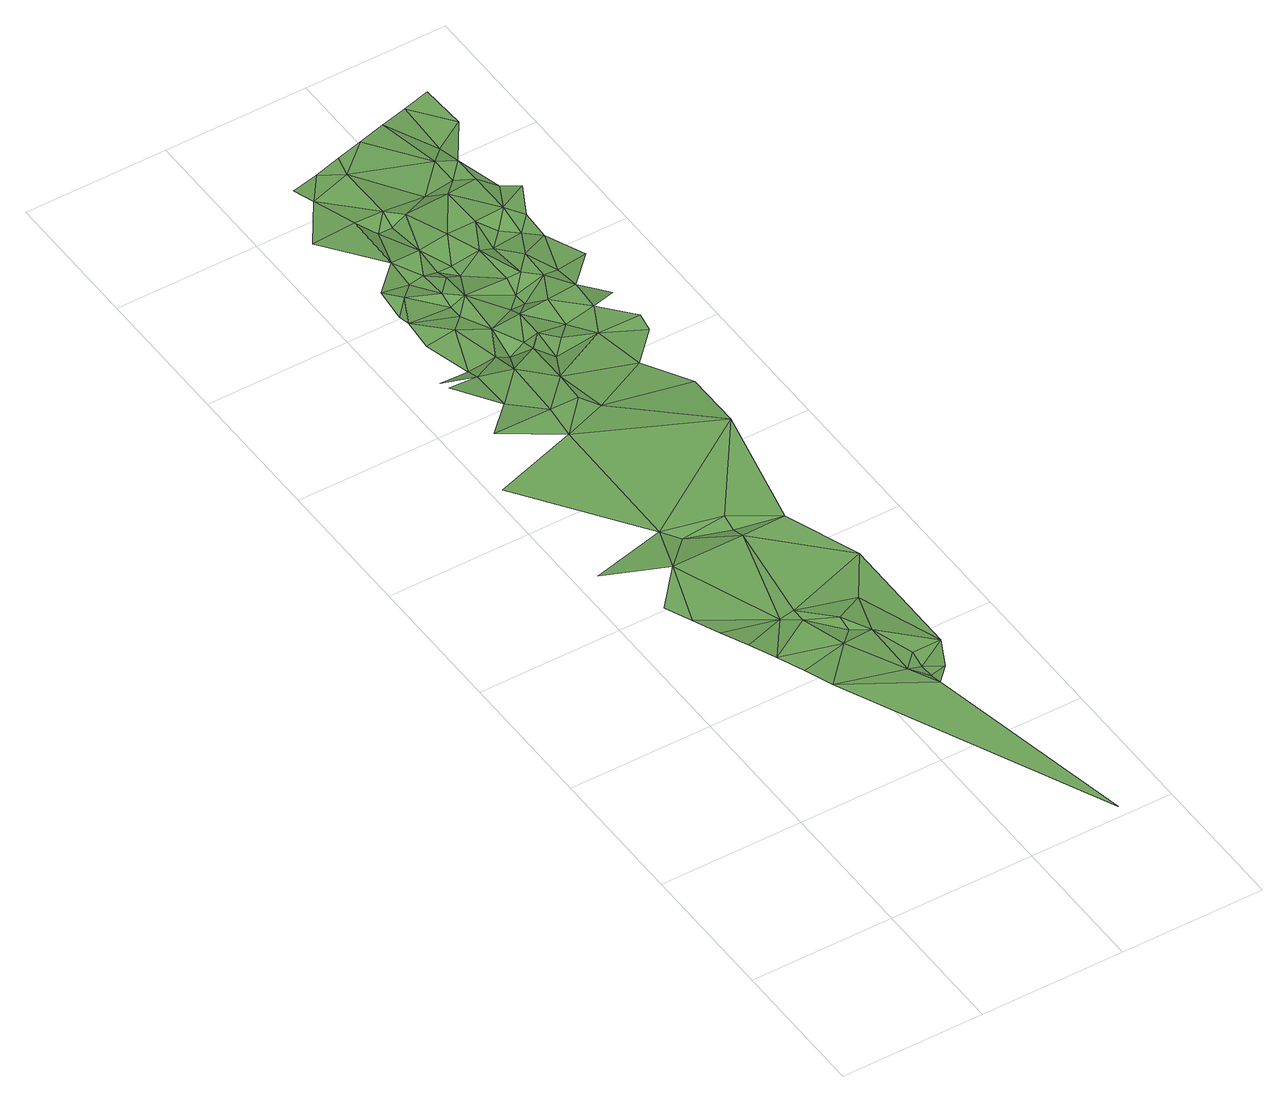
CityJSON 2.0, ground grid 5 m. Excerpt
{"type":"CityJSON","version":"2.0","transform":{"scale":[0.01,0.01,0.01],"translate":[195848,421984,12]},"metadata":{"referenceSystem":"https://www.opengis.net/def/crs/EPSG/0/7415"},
"CityObjects":{
"plantcover1":{"type":"PlantCover","attributes":{"3df_class":"Forest","bgt_fysiekvoorkomen":"groenvoorziening","bgt_status":"bestaand","identificatienamespace":"NL.IMGeo","begroeidterreindeeloptalud":"true","plus_fysiekvoorkomen":"gras- en kruidachtigen","relatievehoogteligging":0,"aantal_punten":0},"geometry":[{"type":"MultiSurface","lod":"1","boundaries":[[[0,1,2]],[[3,4,0]],[[4,3,5]],[[5,6,4]],[[7,6,8]],[[1,0,4]],[[8,9,7]],[[10,1,11]],[[4,6,12]],[[7,12,6]],[[7,9,13]],[[9,14,15]],[[13,9,15]],[[16,4,12]],[[17,11,1]],[[11,18,19]],[[20,1,4]],[[12,7,21]],[[22,16,12]],[[20,17,1]],[[23,7,13]],[[12,21,22]],[[16,20,4]],[[23,21,7]],[[13,15,24]],[[24,25,13]],[[26,13,25]],[[22,21,23]],[[26,23,13]],[[24,15,27]],[[17,28,11]],[[29,16,22]],[[25,24,27]],[[30,31,32]],[[18,31,30]],[[33,32,34]],[[29,22,23]],[[35,26,25]],[[20,36,17]],[[23,26,35]],[[35,25,27]],[[36,28,17]],[[37,34,38]],[[35,29,23]],[[39,20,16]],[[39,16,29]],[[34,32,40]],[[31,40,32]],[[34,41,38]],[[42,38,43]],[[18,44,31]],[[43,45,42]],[[36,20,46]],[[46,28,36]],[[34,40,41]],[[47,48,45]],[[49,18,11]],[[39,29,35]],[[43,38,41]],[[50,48,47]],[[28,49,11]],[[51,40,31]],[[52,44,18]],[[44,51,31]],[[46,20,39]],[[53,45,43]],[[54,47,45]],[[41,40,55]],[[50,47,56]],[[45,53,54]],[[43,41,57]],[[58,40,51]],[[52,51,44]],[[55,40,58]],[[57,41,55]],[[53,43,57]],[[50,56,59]],[[60,56,47]],[[60,47,54]],[[49,52,18]],[[46,49,28]],[[57,55,61]],[[61,55,58]],[[62,58,51]],[[53,63,54]],[[63,53,57]],[[64,59,65]],[[66,56,60]],[[59,56,66]],[[63,60,54]],[[65,67,64]],[[68,61,58]],[[68,58,62]],[[57,61,69]],[[70,51,52]],[[71,66,60]],[[71,60,63]],[[63,57,72]],[[59,66,73]],[[69,61,68]],[[74,62,51]],[[66,71,75]],[[65,59,76]],[[72,57,69]],[[77,68,62]],[[71,63,78]],[[73,66,75]],[[76,59,73]],[[75,71,78]],[[79,67,80]],[[67,65,81]],[[74,77,62]],[[63,72,82]],[[68,83,69]],[[83,68,77]],[[74,51,70]],[[73,75,84]],[[75,78,84]],[[78,63,85]],[[65,76,81]],[[72,69,86]],[[76,73,87]],[[49,88,52]],[[88,70,52]],[[85,63,82]],[[81,76,87]],[[82,72,86]],[[86,69,89]],[[83,77,74]],[[89,69,83]],[[67,90,80]],[[73,84,91]],[[90,67,81]],[[87,73,92]],[[78,93,84]],[[92,73,91]],[[87,92,81]],[[78,85,93]],[[93,91,84]],[[82,94,85]],[[82,86,95]],[[83,74,96]],[[89,83,96]],[[86,89,95]],[[90,97,80]],[[93,85,94]],[[82,95,94]],[[98,74,70]],[[81,92,99]],[[81,99,90]],[[96,100,89]],[[93,94,101]],[[102,91,93]],[[95,89,100]],[[103,92,91]],[[96,74,104]],[[95,105,94]],[[105,101,94]],[[101,102,93]],[[104,74,98]],[[106,97,90]],[[103,91,102]],[[99,92,103]],[[107,95,100]],[[95,107,105]],[[100,96,108]],[[109,102,101]],[[110,101,105]],[[111,90,99]],[[110,109,101]],[[112,107,100]],[[107,113,105]],[[106,90,111]],[[114,102,109]],[[114,103,102]],[[105,113,110]],[[115,99,103]],[[110,114,109]],[[112,113,107]],[[111,99,115]],[[114,116,103]],[[116,115,103]],[[110,117,114]],[[110,113,117]],[[118,106,111]],[[119,111,115]],[[120,116,114]],[[119,115,116]],[[117,121,114]],[[121,120,114]],[[122,118,111]],[[119,116,120]],[[122,111,119]],[[118,122,123]],[[119,124,122]],[[122,124,123]],[[123,124,125]]]}]}
},
"vertices":[
[196,1401,117],[273,1628,120],[155,1492,118],[237,1310,116],[423,1269,108],[279,1218,117],[320,1127,117],[522,1069,118],[361,1035,115],[402,944,109],[73,1728,104],[323,1778,118],[473,1219,121],[622,869,118],[822,19,123],[672,769,119],[473,1269,121],[373,1728,103],[323,2278,123],[23,2178,128],[523,1628,119],[572,1119,108],[572,1169,121],[622,1069,123],[672,819,106],[672,869,104],[672,919,122],[722,819,120],[523,1728,120],[672,1219,111],[123,2378,152],[323,2378,147],[223,2478,143],[123,2628,142],[223,2628,136],[772,919,121],[523,1678,102],[123,2678,121],[223,2678,117],[772,1369,122],[323,2578,157],[323,2678,126],[173,2828,128],[273,2828,145],[423,2378,146],[173,2928,145],[673,1628,122],[223,3028,147],[173,2978,129],[773,2078,116],[173,3078,151],[423,2478,153],[473,2328,126],[323,2878,136],[323,2928,132],[373,2678,98],[273,3078,133],[373,2778,138],[423,2628,150],[273,3178,145],[323,2978,152],[423,2678,135],[473,2578,129],[373,2928,157],[123,3378,141],[273,3378,150],[323,3078,144],[223,3528,147],[473,2678,149],[473,2778,147],[673,2428,121],[373,3028,151],[473,2828,125],[373,3178,145],[623,2578,150],[373,3078,132],[323,3328,119],[523,2628,143],[423,3028,132],[188,3583,165],[284,3609,158],[373,3378,146],[523,2878,120],[573,2678,132],[423,3078,132],[523,2928,149],[523,2828,123],[373,3328,118],[773,2278,112],[573,2778,157],[373,3578,142],[473,3178,161],[423,3328,149],[523,3078,146],[573,2928,151],[623,2878,153],[673,2678,157],[381,3636,156],[773,2528,127],[523,3378,130],[673,2778,167],[573,3078,129],[573,3178,161],[573,3328,156],[773,2578,149],[623,2978,159],[477,3663,155],[673,2878,148],[773,2728,122],[623,3128,135],[673,3078,142],[623,3478,145],[773,2878,163],[723,3028,145],[673,3178,167],[623,3378,146],[673,3328,166],[723,3128,152],[574,3689,155],[673,3428,163],[723,3278,152],[773,3228,166],[673,3528,132],[670,3716,150],[773,3578,153],[767,3742,149]
]}
